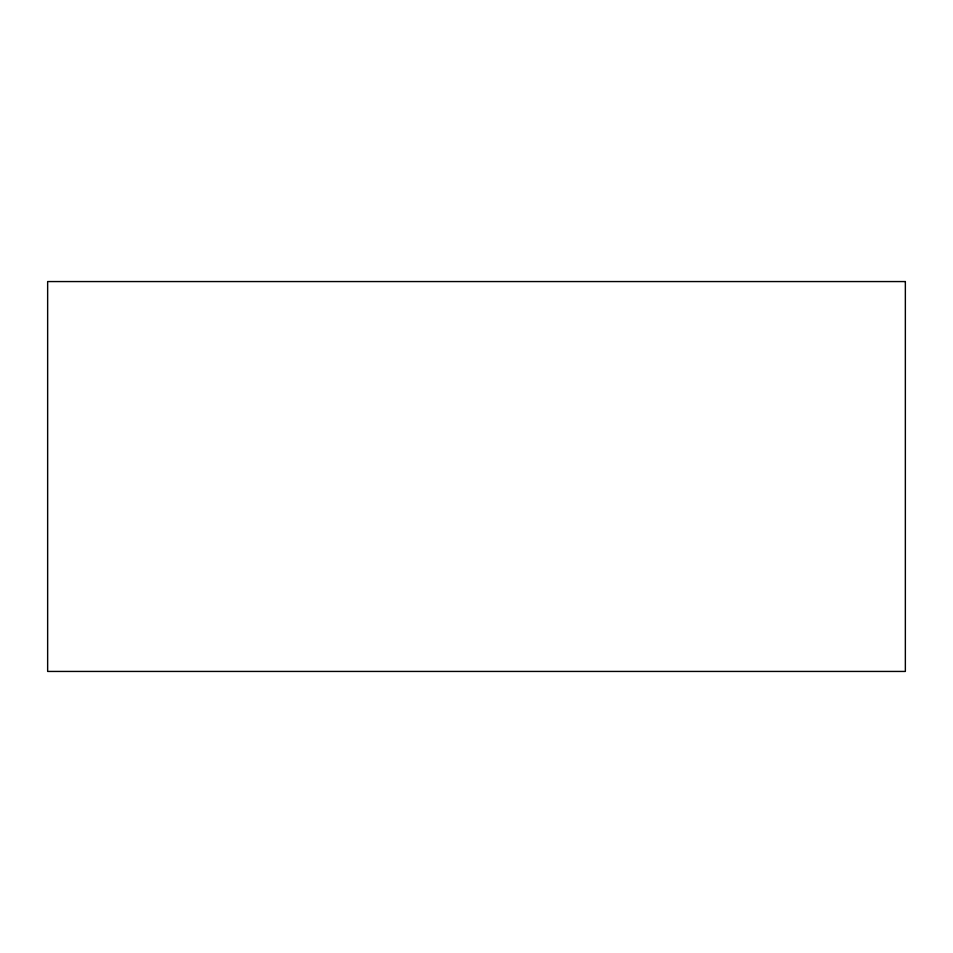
<?xml version="1.0" encoding="UTF-8"?>
<svg xmlns="http://www.w3.org/2000/svg" width="953" height="953" viewBox="0 0 953 953"><rect width="100%" height="100%" fill="white"/><g stroke="black" fill="none" stroke-linecap="round" stroke-linejoin="round"><path stroke-width="1.43" d="M905.35 281.564L47.65 281.564L47.65 671.436L905.35 671.436L905.35 281.564"/></g></svg>
